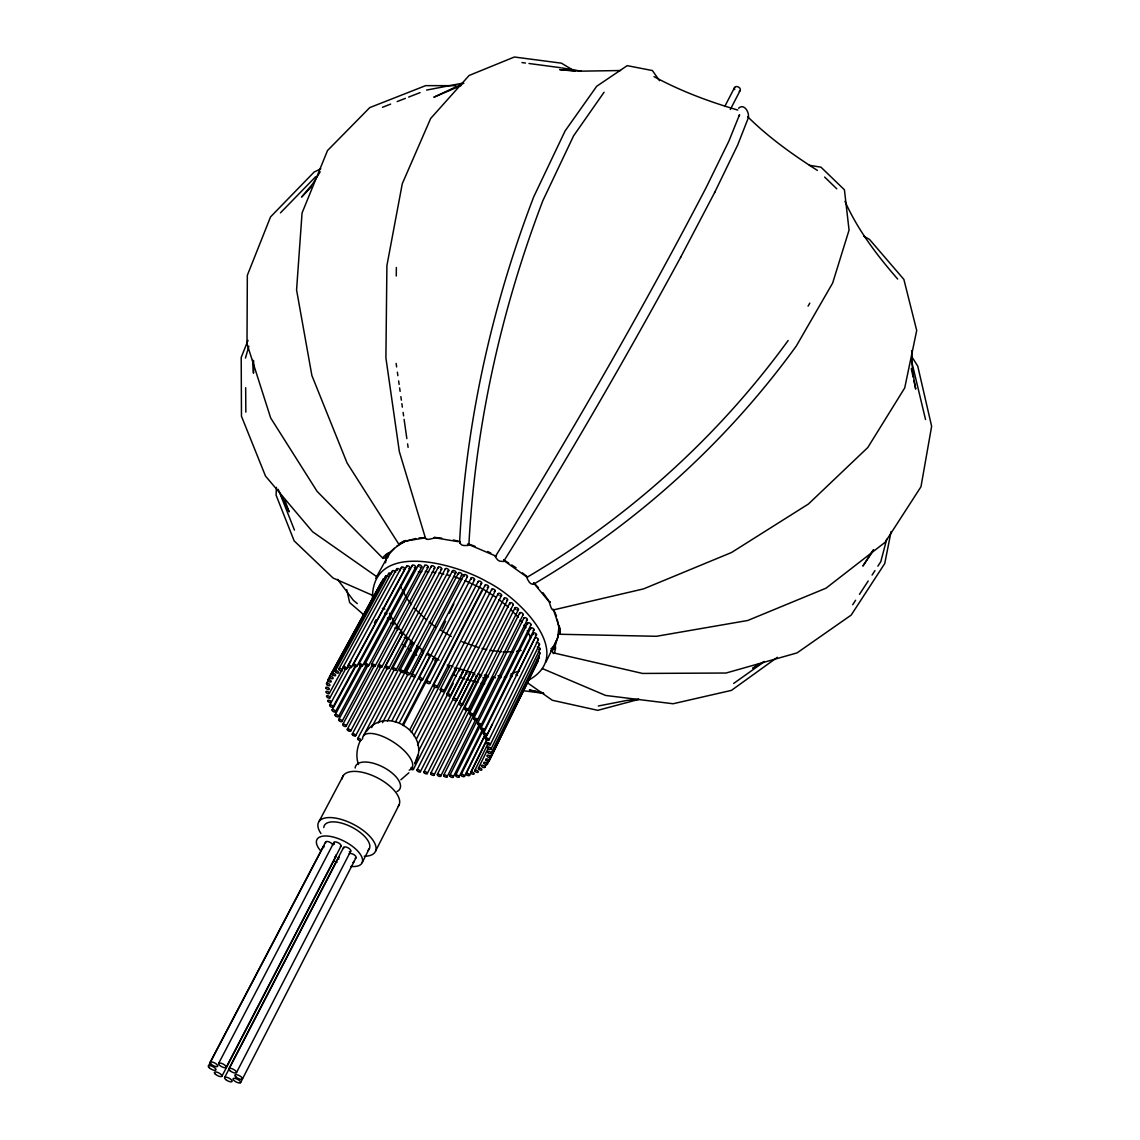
<?xml version="1.0" encoding="UTF-8"?>
<svg xmlns="http://www.w3.org/2000/svg" width="1140" height="1140" viewBox="0 0 1140 1140"><rect width="100%" height="100%" fill="white"/><g stroke="black" fill="none" stroke-linecap="round" stroke-linejoin="round"><path stroke-width="1.5" d="M573.192 70.224L561.436 63.17L514.354 57.014L469.096 75.482L430.649 118.489L402.278 183.725L386.902 265.649L385.904 357.889L399.356 451.697L425.619 538.707L426.873 539.277M396.278 276.008L396.364 267.472M253.65 360.753L253.479 373.179L252.767 360.097M659.504 80.655L652.408 70.552L627.214 65.65L596.719 86.255L565.126 130.886L533.705 196.878C491.311 307.472 465.619 424.451 459.577 542.797L461.558 544.834A5.586 2.579 7.7 0 0 463.909 545.533L467.685 545.476A3.605 1.667 7.7 0 0 468.896 544.222L468.825 543.965M276.421 487.364L276.094 495.188L294.163 540.887L333.051 578.009L373.35 595.678M415.901 760.38L414.647 763.828C432.659 734.274 386.332 703.708 366.239 731.709M468.896 544.478C475.223 426.845 500.845 310.607 542.882 200.612L573.62 135.788L604.072 92.24M526.794 681.122C578.408 655.044 517.831 596.761 487.464 582.041C457.696 564.286 372.153 539.192 372.466 598.016M385.534 562.804L386.531 554.909L402.007 542.312M911.744 356.635L917.743 366.111L931.636 426.289L920.977 486.751L885.082 542.327L826.044 588.169L747.726 620.488L656.426 636.291L559.968 634.268L559.312 625.988M434.54 537.197L434.397 537.553A3.548 1.083 -11.7 0 1 433.228 538.351L428.953 539.32A5.543 1.696 -11.8 0 1 426.873 539.277M739.261 115.767L739.547 114.684L728.845 141.189L706.016 187.829C640.609 313.329 569.843 436.007 495.458 556.391M891.095 531.539L884.74 563.545L851.167 615.101L797.06 652.892L726.038 673.028L642.547 673.441L552.715 652.707A3.491 1.097 -84.4 0 1 552.544 649.914L556.306 640.751M886.692 539.263L880.778 561.721L877.871 566.167M245.456 358.06L248.834 346.232M387.685 557.716L388.797 554.624L394.298 548.297M416.185 759.568L417.796 755.15M360.382 740.573C356.763 748.011 355.694 756.604 358.473 764.513M248.021 340.361L241.21 357.433L241.466 416.271L265.506 476.078L312.631 531.796L377.383 577.125M441.964 629.095L445.655 621.186M449.359 613.263L453.805 603.758M714.552 192.717L737.68 144.994L748.154 118.275C750.035 113.102 744.292 102.842 738.592 108.2M545.889 662.183L557.759 637.83L558.856 627.499L557.189 619.276M491.026 748.98L540.118 648.959M491.055 753.284L540.018 653.391M484.856 767.291A1.924 0.926 26.4 0 0 482.776 765.268A1.924 0.926 26.4 0 0 481.864 766.607A1.924 0.926 26.4 0 0 484.856 767.291L487.949 760.993M522.69 690.071L524.229 686.921M490.414 757.302A1.938 0.941 26.4 0 0 488.305 755.264A1.938 0.941 26.4 0 0 487.407 756.632A1.938 0.941 26.4 0 0 490.414 757.302L539.277 657.566M487.364 764.227L536.057 664.791M489.245 760.822L538.023 661.214M488.946 739.946L538.322 639.74M474.81 770.412L488.162 743.308M478.373 768.26L488.59 747.484M490.271 744.677A1.952 0.955 26.4 0 0 488.134 742.61A1.952 0.955 26.4 0 0 487.236 744.007A1.952 0.955 26.4 0 0 490.271 744.677L539.476 644.556M464.493 776.354L484.885 735.101M466.089 773.761L484.942 735.628M486.98 735.058L536.513 634.752M485.426 738.278L492.48 723.971M516.819 674.68L534.888 638.115A1.895 0.997 26.4 0 1 537.61 638.372A1.895 0.997 26.4 0 1 537.553 640.153M470.749 772.179L487.236 738.748M469.566 775.271L487.592 738.706M455.672 775.214L480.852 724.555M481.08 725.168L530.984 624.763M480.809 728.446L530.627 628.14M458.993 777.01A1.895 0.898 26.6 0 0 456.955 775.015A1.895 0.898 26.6 0 0 456.057 776.312A1.895 0.898 26.6 0 0 458.993 777.01L482.562 729.5M461.073 774.701L483.089 730.284M484.286 730.27A1.966 0.969 26.5 0 0 482.12 728.175A1.966 0.969 26.5 0 0 481.237 729.614A1.966 0.969 26.5 0 0 484.286 730.27L533.99 629.907M483.389 733.533L533.021 633.298M449.801 775.514L527.25 619.818M477.518 723.487L527.521 623.138M453.25 777.038L479.213 724.855M440.653 776.226A1.881 0.898 26.8 0 0 438.615 774.245A1.881 0.898 26.8 0 0 437.732 775.514A1.881 0.898 26.8 0 0 440.653 776.226L471.447 714.794M472.815 715.122A1.981 0.983 26.8 0 0 470.606 713.013A1.981 0.983 26.8 0 0 469.751 714.481A1.981 0.983 26.8 0 0 472.815 715.122L523.118 614.674M443.702 775.186L492.651 677.388M473.77 718.286L523.958 617.894M447.094 776.839L475.451 720.038M434.098 774.986L467.329 708.938M467.913 710.035L518.443 609.587M437.347 774.431L486.395 676.804M469.309 713.298L519.712 612.893M427.272 773.576L476.477 676.22M462.427 705.247A1.981 0.983 26.9 0 0 460.418 703.095A1.981 0.983 26.9 0 0 459.306 704.449A1.981 0.983 26.9 0 0 462.427 705.247L513.157 604.827M430.664 773.476L479.826 676.02M464.336 708.353L514.966 607.962M456.613 700.373A1.981 0.983 27 0 0 454.39 698.25A1.981 0.983 27 0 0 453.563 699.76A1.981 0.983 27 0 0 456.613 700.373L507.571 599.996M423.909 771.908L473.2 674.609A1.824 0.926 26.9 0 1 474.782 674.381M459.007 703.28L509.851 602.903M375.587 851.067L399.157 804.74M453.093 698.549L504.165 598.215M417.041 769.942L466.459 672.799M420.318 771.752A1.881 0.884 27 0 0 418.295 769.756A1.881 0.884 27 0 0 417.411 771.039A1.881 0.884 27 0 0 420.318 771.752L469.666 674.552M446.809 694.004L498.095 593.726M418.793 750.619L453.178 683.345M362.235 862.51L369.474 848.345M450.4 695.671L501.586 595.337M413.407 769.343L462.897 672.286M416.656 738.563L441.536 690.128M240.569 1082.63A4.247 1.511 27.3 0 0 235.667 1078.554A4.247 1.511 27.3 0 0 234.242 1080.748A4.247 1.511 27.3 0 0 240.569 1082.63L356.036 857.679M443.731 691.41A1.981 0.997 27.2 0 0 441.693 689.244A1.981 0.997 27.2 0 0 440.624 690.612A1.981 0.997 27.2 0 0 443.731 691.41L495.13 591.161M417.582 744.919L456.029 669.878M411.383 732.45L434.739 687.192M236.507 1072.583L350.735 851.124M436.905 687.178A1.981 0.997 27.3 0 0 434.654 685.04A1.981 0.997 27.3 0 0 433.856 686.565A1.981 0.997 27.3 0 0 436.905 687.178L488.519 587M413.834 735.799L449.189 667.114M440.297 689.443L491.796 589.238M429.837 683.216L481.664 583.139M410.072 729.244L481.964 590.121M730.327 109.511L740.131 90.544M433.371 685.354L485.099 585.233M402.762 724.27L435.95 660.402M403.247 725.596L478.173 581.543M724.755 106.476L734.587 87.523M226.162 1067.425A4.275 1.525 27.5 0 0 221.345 1063.292A4.275 1.525 27.5 0 0 219.749 1065.43A4.275 1.525 27.5 0 0 226.162 1067.425L340.974 846.293M221.944 1076.174L336.015 856.411M228.884 1068.75L343.539 847.519M224.637 1077.485L338.566 857.622M503.823 561.08C565.896 461.757 624.563 360.34 680.552 257.469L680.708 257.184M395.409 722.09L429.538 656.711M419.05 677.844L471.191 577.937M218.681 1063.335L333.935 842.403M399.442 722.618L421.344 680.566M422.484 679.811A1.981 0.997 27.5 0 0 420.418 677.644A1.981 0.997 27.5 0 0 419.392 679.041A1.981 0.997 27.5 0 0 422.484 679.811L474.525 579.861M387.557 721.007L423.453 652.565A1.824 0.926 27.7 0 0 422.826 651.396A1.824 0.926 27.7 0 0 421.173 650.655M210.159 1062.281L325.613 841.976M208.421 1066.028L323.546 846.308M392.16 720.295L467.4 576.697M406.011 672.7L458.48 573.035M382.541 722.603L407.892 674.395M409.602 674.339L461.971 574.617M411.626 674.723L463.966 574.945M680.552 257.469L714.766 192.304M399.941 670.306L452.566 570.755M371.626 727.577L401.166 671.631M403.346 672.329A1.981 0.983 27.8 0 0 401.337 670.135A1.981 0.983 27.8 0 0 400.24 671.489A1.981 0.983 27.8 0 0 403.346 672.329L455.857 572.722M378.238 723.031L417.568 648.404M357.704 738.577L393.97 670.235M396.05 670.064A1.981 0.983 27.9 0 0 393.841 667.926A1.981 0.983 27.9 0 0 393.029 669.422A1.981 0.983 27.9 0 0 396.05 670.064L448.747 570.627M363.461 735.756L411.982 644.057M319.072 821.427L343.382 775.471M352.26 734.117L387.828 667.327M388.882 668.24L441.722 568.96M355.666 735.656L406.866 639.312M392.559 668.211L445.341 568.817M347.301 729.315L381.344 665.646M381.772 667.085A1.981 0.983 28 0 0 379.748 664.905A1.981 0.983 28 0 0 378.694 666.259A1.981 0.983 28 0 0 381.772 667.085L434.739 567.976M350.664 731.011L402.064 634.681A1.838 0.926 28 0 0 401.394 633.384A1.838 0.926 28 0 0 399.527 632.657M385.32 666.544L438.245 567.307M342.798 724.442L374.476 665.418M375.046 666.159L428.127 567.221M378.366 665.09L431.447 566.024M346.076 726.28A1.881 0.898 28 0 0 344.052 724.256A1.881 0.898 28 0 0 343.183 725.553A1.881 0.898 28 0 0 346.076 726.28L378.537 665.689M338.509 716.519L366.182 665.204M338.666 719.739L368.078 665.147M368.591 665.689L421.772 566.922M371.555 664.307L424.736 565.426M341.971 721.506A1.895 0.898 28.1 0 0 340.133 719.44A1.895 0.898 28.1 0 0 339.022 720.594A1.895 0.898 28.1 0 0 341.971 721.506L372.153 665.332M359 663.922L412.367 565.397M335.459 711.759A1.895 0.898 28.2 0 0 333.421 709.707A1.895 0.898 28.2 0 0 332.538 711.018A1.895 0.898 28.2 0 0 335.459 711.759L360.696 665.09M335.132 714.794L362.021 665.062M362.392 665.903A1.966 0.969 28.2 0 0 360.354 663.736A1.966 0.969 28.2 0 0 359.342 665.105A1.966 0.969 28.2 0 0 362.392 665.903L415.644 567.335M365.042 664.007L418.323 565.298M329.645 705.275L349.823 667.997M374.39 622.811L376.086 619.69M351.476 667.242L404.828 569.031M353.243 664.52L406.666 566.181M332.951 707.071A1.895 0.912 28.3 0 0 331.113 704.99A1.895 0.912 28.3 0 0 329.987 706.145A1.895 0.912 28.3 0 0 332.951 707.071L355.024 666.373M332.153 709.892L355.766 666.359M356.72 666.359L410.03 567.962M343.254 666.843L396.72 568.874M329.218 693.533A1.91 0.926 28.4 0 0 327.365 691.424A1.91 0.926 28.4 0 0 326.225 692.607A1.91 0.926 28.4 0 0 329.218 693.533L343.81 666.786M329.902 697.822A1.91 0.912 28.4 0 0 327.85 695.742A1.91 0.912 28.4 0 0 326.966 697.067A1.91 0.912 28.4 0 0 329.902 697.822L346.033 668.183M347.957 665.589L401.408 567.435M346.631 668.809A1.952 0.955 28.4 0 0 344.579 666.658A1.952 0.955 28.4 0 0 343.61 668.011A1.952 0.955 28.4 0 0 346.631 668.809L350.863 661.029M326.553 683.53L329.93 677.36M331.612 674.282L339.207 660.43M340.903 657.353L352.716 635.792M354.397 632.7L358.615 625.005M360.311 621.927L365.37 612.693M367.051 609.601L372.125 600.367M373.806 597.289L378.024 589.594M332.196 673.569L385.605 576.099M335.245 671.09L388.683 573.463M338.965 668.767L392.431 570.955M327.75 680.039L381.002 582.896M329.66 676.633L382.997 579.334M375.744 578.322L388.797 554.624M405.37 540.659C409.459 539.462 395.224 546.231 400.268 543.11M808.06 306.133L809.813 303.126M320.183 171.784L312.716 183.825L301.601 197.063L311.234 187.031M873.354 549.808L862.88 566.081L873.696 549.908M852.706 604.713L855.598 600.267M859.475 594.339L868.196 580.987M872.072 575.059L874.964 570.613M777.352 657.324L731.424 690.384L673.084 703.75L605.654 695.457L542.469 668.624M788.153 340.49C718.628 436.193 629.308 516.919 527.464 577.025A3.591 1.525 53.5 0 0 527.264 578.849L529.274 582.155A5.572 2.365 53.5 0 0 531.012 583.737L533.306 584.336C636.163 523.944 726.337 442.534 796.361 345.933L832.642 283.076L849.058 230.095L844.427 189.796L820.971 167.181L809.329 165.272M408.904 772.763L400.853 779.789M280.44 212.867L315.637 176.728M550.891 648.931L553.385 646.622A5.401 1.696 -84.4 0 1 554.197 645.511L555.308 646.266A3.477 1.097 -84.3 0 1 555.522 648.532L554.624 652.422A5.415 1.71 -84.5 0 1 553.826 653.491L553.442 653.591M758.399 664.193L752.756 668.297L764.256 661.457M733.661 683.444L763.857 661.984M550.007 601.635L549.665 601.849A3.562 0.855 71.5 0 0 549.694 603.559L551.105 607.706A5.529 1.311 71.5 0 0 552.088 609.359L553.256 609.572A3.548 0.841 71.5 0 0 553.27 609.287M396.777 546.231L405.014 541.414L415.801 538.507M550.734 650.855L554.382 648.731L559.982 629.237L553.442 609.686M400.696 542.882L402.121 542.141M463.852 83.177L433.841 97.228L461.101 85.543M320.796 168.82L314.113 172.069L270.536 216.913L247.337 275.281L246.995 343.81L270.679 417.967L317.077 491.34L382.969 558.372L384.123 558.187A3.491 0.784 -37.9 0 0 386.147 556.918L388.712 554.496A5.429 1.226 -37.9 0 0 389.367 553.37L388.455 553A3.506 0.784 -37.8 0 0 386.104 554.396L383.539 556.819A5.429 1.226 -37.8 0 0 382.869 557.959L382.969 558.372M519.455 670.776L510.72 674.096M403.118 541.671L404.543 541.001M382.484 107.288L390.649 104.096M397.19 101.546L405.37 98.368M408.633 97.085L420.076 92.625M638.913 699.347L597.802 710.334L552.344 700.274L527.364 682.718M496.456 555.75L496.114 555.836A3.591 1.81 31 0 0 495.373 556.976L497.695 559.94A5.586 2.821 31 0 0 499.933 561.193L503.453 561.493A3.591 1.81 31 0 0 503.823 560.139L503.68 559.797M553 610.014L643.573 588.881L731.51 552.515L808.46 503.994L867.797 447.521L904.732 387.899L916.702 330.472L903.863 279.386L869.521 239.443L863.735 236.151M462.826 83.135L426.617 90.074M516.605 651.339L521.137 650.384M598.315 706.002L627.057 700.388L638.557 699.333M403.047 541.443L425.106 537.88M418.964 537.98L425.434 537.581M418.28 571.838L421.786 571.653M502.982 651.98L513.37 651.709M620.516 70.538L582.041 71.136L559.669 69.583L575.144 71.179M497.952 675.735L501.429 675.664M455.729 85.671L425.647 85.642L369.773 107.588L327.508 150.551L302.057 212.981L296.571 289.945L311.89 375.545L347.059 462.94L398.743 544.094M435.152 537.481L441.65 538.123M425.291 571.453L428.726 571.824M432.146 572.195L435.58 572.551M521.992 690.541L543.808 693.362M489.758 650.356L501.329 651.781M477.717 674.168L481.051 674.595M484.372 675.023L487.692 675.45M481.166 683.173L484.671 683.63M521.992 62.572L525.483 63.042M528.974 63.498L560.41 67.673M581.286 71.193L561.692 67.901M433.941 537.624L457.895 541.614M543.295 692.849L529.388 690.014L541.657 692.906M453.321 539.99L460.232 541.6M439 572.921L443.859 574.09M447.094 574.859L450.328 575.643M478.971 647.677L461.914 641.706M482.049 648.446L486.666 649.586M474.625 673.384L455.986 667.712M466.346 679.397L477.874 682.333M737.794 110.053C708.866 101.602 680.566 91.029 654.018 76.622M470.193 544.549L474.981 546.288M453.563 576.413L461.786 579.433M465.077 580.63L482.833 588.952L496.328 597.474M449.73 665.375L452.851 666.544M453.065 674.609L456.385 675.863M459.719 677.103L464.707 678.97M467.514 544.022L495.829 556.078M487.635 551.489L490.742 553.014M451.312 636.491L439.784 629.651M439.057 660.117L427.443 653.249M504.45 560.367L508.796 563.132M511.703 564.97L516.049 567.734M817.38 170.401C792.599 154.527 768.545 137.413 747.598 116.622M503.766 560.51L527.107 577.196M402.99 644.599L405.726 646.722M408.476 648.86L411.212 650.997M413.948 653.12L416.684 655.258M414.162 643.544C404.045 635.222 394.996 625.19 389.438 613.22M416.727 645.539L423.154 650.555M426.602 619.975L414.333 608.276M429.153 621.984L435.523 626.986M498.992 599.597L508.326 607.036M522.49 572.907L527.635 577.039M357.305 603.587L353.371 600.31L337.54 579.376M364.828 615.7L349.638 602.561L346.76 589.622M824.633 177.056L836.789 188.812M510.535 609.316L518.301 617.267M533.734 582.768L538.422 587.642M535.016 584.763L549.722 602.462M897.679 279.043C877.031 255.374 857.893 230.166 844.968 201.353M411.469 604.514L406.681 598.229L402.192 589.636M520.196 619.875L522.106 622.483M524.001 625.091L525.911 627.712M542.939 592.686L549.851 602.376M278.089 489.288L289.161 511.846L284.886 500.375M527.307 630.634L530.812 637.958M553.684 609.872L556.519 615.985M280.298 494.404L294.448 530.072M911.544 360.967L925.523 419.492M400.568 584.991L401.451 588.197M559.954 634.253L559.255 626.416M911.302 368.662L913.14 377.169M913.881 380.575L915.705 389.082L912.385 370.058L911.729 350.564M396.136 363.432L396.635 366.923M397.376 372.167L397.874 375.673M398.63 380.917L399.128 384.408M399.627 387.914L400.126 391.405M400.867 396.649L401.366 400.154M401.864 403.646L402.363 407.137M403.104 412.381L403.603 415.886M404.101 419.378L406.852 438.615M407.593 443.859L408.091 447.365M245.67 387.714L245.841 412.139M409.203 770.17A28.856 11.486 33.2 0 0 411.797 768.303A29.326 11.671 33.2 0 0 394.198 742.596A28.856 11.486 33.2 0 0 363.304 736.127A29.326 11.671 33.2 0 0 362.506 739.19M323.788 827.54A25.308 11.186 27.4 0 1 352.189 827.341A25.308 11.186 27.4 0 1 367.736 850.582M320.269 850.369A25.408 11.101 27.4 0 1 327.109 836.019A25.408 11.101 27.4 0 1 359.314 852.905A25.408 11.101 27.4 0 1 350.878 866.414M336.984 862.381A25.408 11.101 27.4 0 1 334.148 860.999M355.124 768.018A24.881 11.557 27.4 0 1 384.736 767.99A24.881 11.557 27.4 0 1 396.962 791.559M342.157 778.919A31.535 14.492 27.4 0 1 376.1 777.167A31.535 14.492 27.4 0 1 398.259 806.322M320.953 833.511A31.949 14.122 27.4 0 1 332.481 817.694A31.949 14.122 27.4 0 1 371.341 838.071A31.949 14.122 27.4 0 1 364.259 856.226M323.774 847.576A4.004 1.738 27.5 0 1 324.358 845.78M338.822 859.133A3.99 1.738 27.4 0 1 339.179 857.237M325.627 842.944A4.018 1.753 27.5 0 1 328.676 841.762A4.018 1.753 27.5 0 1 332.809 845.324M353.956 861.27A4.004 1.738 27.3 0 1 352.987 862.439M335.73 855.128A3.99 1.738 27.5 0 1 334.59 857.024M349.211 853.675A4.018 1.753 27.3 0 1 354.526 855.071A4.018 1.753 27.3 0 1 355.195 858.206M343.653 848.531A4.018 1.767 27.4 0 1 345.648 846.963A4.018 1.767 27.4 0 1 350.308 849.614A4.018 1.767 27.4 0 1 349.282 851.737M334.433 844.241A4.018 1.767 27.5 0 1 335.089 841.919A4.018 1.767 27.5 0 1 339.991 843.956A4.018 1.767 27.5 0 1 340.347 846.692M734.73 89.59A3.164 2.28 27.4 0 1 735.785 86.654A3.164 2.28 27.4 0 1 739.803 88.179A3.164 2.28 27.4 0 1 739.247 91.314M459.577 542.797A3.591 1.653 7.8 0 1 460.09 542.113M533.606 582.939A3.591 1.525 53.5 0 1 533.306 584.336M390.892 623.053A1.838 0.941 28.2 0 1 392.659 623.338A1.838 0.941 28.2 0 1 393.884 624.663M382.427 608.432A1.853 0.955 28.4 0 1 384.793 609.13M387.372 618.25A1.838 0.941 28.2 0 1 389.011 618.308A1.838 0.941 28.2 0 1 390.464 619.562M384.607 613.306A1.838 0.941 28.3 0 1 386.945 613.861M394.953 627.869A1.838 0.941 28.1 0 1 396.991 628.51A1.838 0.941 28.1 0 1 397.675 629.95M510.236 676.034A1.853 0.955 26.5 0 1 512.288 676.533M432.915 659.604A1.824 0.926 27.5 0 1 433.57 658.407A1.824 0.926 27.5 0 1 435.879 659.761A1.824 0.926 27.5 0 1 434.825 660.716M483.047 677.702A1.824 0.926 26.8 0 1 482.819 677.844M480.453 677.189A1.824 0.926 26.8 0 1 479.94 675.806A1.824 0.926 26.8 0 1 481.736 675.835M498.665 677.545A1.838 0.941 26.6 0 1 501.016 677.573M454.333 668.04A1.824 0.926 27.2 0 1 456 669.351A1.824 0.926 27.2 0 1 455.288 670.235M530.741 629.009A1.91 1.012 26.5 0 1 531.482 627.784A1.91 1.012 26.5 0 1 533.876 629.038A1.91 1.012 26.5 0 1 533.135 630.263M504.564 677.873A1.838 0.941 26.5 0 1 504.422 677.573M504.464 677.06A1.838 0.941 26.5 0 1 506.616 677.146M538.251 651.496A1.881 0.983 26.3 0 1 539.79 652.507A1.881 0.983 26.3 0 1 539.861 653.605M498.679 594.98A1.924 1.026 27.1 0 1 498.836 593.27A1.924 1.026 27.1 0 1 501.514 594.738A1.924 1.026 27.1 0 1 499.961 595.693M515.522 609.202A1.924 1.026 26.8 0 1 515.722 607.52A1.924 1.026 26.8 0 1 518.386 608.988A1.924 1.026 26.8 0 1 516.805 609.914M491.839 590.107A1.924 1.04 27.2 0 1 492.736 588.924A1.924 1.04 27.2 0 1 495.088 590.278A1.924 1.04 27.2 0 1 494.19 591.461M486.495 677.616A1.838 0.941 26.7 0 1 486.723 676.576A1.838 0.941 26.7 0 1 488.533 676.904M538.565 656.099A1.881 0.983 26.2 0 1 538.778 657.851M537.325 647.036A1.895 0.997 26.3 0 1 540.004 648.375A1.895 0.997 26.3 0 1 538.593 649.373M504.578 599.441A1.924 1.026 27 0 1 504.749 597.859A1.924 1.026 27 0 1 507.343 598.985A1.924 1.026 27 0 1 506.73 600.367M478.244 582.155A1.924 1.04 27.4 0 1 479.313 581.072A1.924 1.04 27.4 0 1 481.593 582.54A1.924 1.04 27.4 0 1 480.51 583.609M485.084 585.817A1.924 1.04 27.3 0 1 486.367 584.877A1.924 1.04 27.3 0 1 488.533 586.416A1.924 1.04 27.3 0 1 487.25 587.356M411.027 767.448A1.881 0.884 27.1 0 1 413.136 768.602A1.881 0.884 27.1 0 1 412.865 769.728A1.881 0.884 27.1 0 1 410.657 768.959M462.27 671.132A1.824 0.926 27.1 0 1 462.242 672.714M459.577 670.819A1.824 0.926 27.1 0 1 459.919 670.462M537.368 660.003A1.881 0.983 26.2 0 1 537.667 661.599M458.779 573.976A1.924 1.026 27.7 0 1 459.206 572.551A1.924 1.026 27.7 0 1 461.672 573.677A1.924 1.026 27.7 0 1 461.258 575.101M360.81 740.573A1.881 0.884 27.8 0 1 358.003 739.575A1.881 0.884 27.8 0 1 358.815 738.364A1.881 0.884 27.8 0 1 361.067 740.188M410.03 642.034A1.824 0.926 27.8 0 1 411.968 643.388A1.824 0.926 27.8 0 1 411.155 644.342M493.136 678.528A1.838 0.941 26.7 0 1 493.064 677.06A1.838 0.941 26.7 0 1 495.458 677.858M510.122 604.1A1.924 1.026 26.9 0 1 510.392 602.618A1.924 1.026 26.9 0 1 512.886 603.644A1.924 1.026 26.9 0 1 512.615 605.112M416.713 646.978A1.824 0.926 27.8 0 1 417.611 648.161A1.824 0.926 27.8 0 1 416.827 648.76M533.691 634.538A1.91 1.012 26.4 0 1 533.577 632.828A1.91 1.012 26.4 0 1 536.256 633.94A1.91 1.012 26.4 0 1 535.444 635.265M515.85 674.795A1.853 0.955 26.4 0 1 517.546 675.521M527.763 624.05A1.91 1.012 26.5 0 1 528.162 622.725A1.91 1.012 26.5 0 1 530.542 623.637A1.91 1.012 26.5 0 1 530.556 625.133M519.854 613.79A1.924 1.026 26.7 0 1 520.439 612.536A1.924 1.026 26.7 0 1 522.804 613.562A1.924 1.026 26.7 0 1 522.633 615.001M471.49 579.149A1.924 1.04 27.5 0 1 471.832 577.624A1.924 1.04 27.5 0 1 474.397 578.864A1.924 1.04 27.5 0 1 473.599 580.174M535.843 663.922A1.867 0.969 26.3 0 1 535.287 665.176M536.327 642.604A1.895 0.997 26.3 0 1 539.106 643.388A1.895 0.997 26.3 0 1 538.622 644.898M404.187 637.388A1.824 0.926 27.9 0 1 406.396 638.286A1.824 0.926 27.9 0 1 406.524 639.683M447.251 665.119A1.824 0.926 27.3 0 1 449.089 666.302A1.824 0.926 27.3 0 1 448.718 667.37M426.36 654.944A1.824 0.926 27.6 0 1 428.668 655.172A1.824 0.926 27.6 0 1 429.353 656.882M476.264 675.393A1.824 0.926 26.9 0 1 476.064 676.533M473.684 675.749A1.824 0.926 26.9 0 1 473.257 674.51M464.436 576.184A1.924 1.04 27.6 0 1 464.422 574.603A1.924 1.04 27.6 0 1 466.93 575.458A1.924 1.04 27.6 0 1 466.944 577.054M468.982 673.156A1.824 0.926 27 0 1 469.181 674.823M466.816 673.911A1.824 0.926 27 0 1 466.944 672.529M523.859 618.422A1.91 1.026 26.6 0 1 525.212 617.652A1.91 1.026 26.6 0 1 527.293 619.077A1.91 1.026 26.6 0 1 526.295 620.103M438.515 568.247A1.924 1.026 28 0 1 439.128 566.851A1.924 1.026 28 0 1 441.593 568.247A1.924 1.026 28 0 1 440.553 569.387M431.49 566.894A1.924 1.026 28.1 0 1 432.374 565.725A1.924 1.026 28.1 0 1 434.696 567.107A1.924 1.026 28.1 0 1 433.813 568.276M412.281 565.939A1.91 1.012 28.3 0 1 413.706 565.169A1.91 1.012 28.3 0 1 415.73 566.794A1.91 1.012 28.3 0 1 414.305 567.563M397.376 570.37A1.895 0.997 28.5 0 1 396.848 568.732A1.895 0.997 28.5 0 1 399.071 569.088A1.895 0.997 28.5 0 1 399.998 570.784M392.616 571.853A1.895 0.997 28.5 0 1 393.414 570.584A1.895 0.997 28.5 0 1 395.765 572.152M381.316 583.794A1.881 0.983 28.6 0 1 381.116 582.668A1.881 0.983 28.6 0 1 382.499 582.54M385.933 577.282A1.881 0.983 28.6 0 1 385.947 575.857A1.881 0.983 28.6 0 1 388.199 576.498M379.72 586.501A1.867 0.969 28.6 0 1 380.204 586.231M409.588 568.29A1.91 1.012 28.4 0 1 408.804 568.304M406.838 567.093A1.91 1.012 28.4 0 1 407.222 565.825A1.91 1.012 28.4 0 1 409.459 566.623A1.91 1.012 28.4 0 1 409.858 568.162M389.296 574.702A1.895 0.997 28.5 0 1 389.053 573.078A1.895 0.997 28.5 0 1 391.476 573.805M401.707 568.361A1.895 1.012 28.4 0 1 402.377 566.965A1.895 1.012 28.4 0 1 404.8 568.547A1.895 1.012 28.4 0 1 403.289 569.387M445.327 569.387A1.924 1.026 27.9 0 1 446.624 568.49A1.924 1.026 27.9 0 1 448.761 570.057A1.924 1.026 27.9 0 1 447.464 570.955M418.922 566.552A1.91 1.012 28.3 0 1 419.05 564.841A1.91 1.012 28.3 0 1 421.7 566.324A1.91 1.012 28.3 0 1 420.19 567.278M383.482 580.545A1.881 0.983 28.6 0 1 383.069 579.22A1.881 0.983 28.6 0 1 384.622 579.106M453.164 572.28A1.924 1.026 27.8 0 1 453.107 570.485A1.924 1.026 27.8 0 1 455.843 571.867A1.924 1.026 27.8 0 1 454.475 572.95M424.736 565.996A1.91 1.026 28.2 0 1 425.99 565.084A1.91 1.026 28.2 0 1 428.127 566.651A1.91 1.026 28.2 0 1 426.873 567.563M209.375 1067.867A4.247 1.496 27.5 0 0 215.845 1070.075A4.247 1.496 27.5 0 0 211.342 1065.971A4.247 1.496 27.5 0 0 209.375 1067.867M225.691 1079.537A4.232 1.496 27.4 0 0 232.047 1081.532A4.232 1.496 27.4 0 0 227.287 1077.443A4.232 1.496 27.4 0 0 225.691 1079.537M211.356 1064.404A4.261 1.511 27.5 0 0 217.683 1066.271A4.261 1.511 27.5 0 0 212.724 1062.152A4.261 1.511 27.5 0 0 211.356 1064.404M215.432 1074.236A4.232 1.496 27.5 0 0 221.844 1076.331A4.232 1.496 27.5 0 0 217.213 1072.241A4.232 1.496 27.5 0 0 215.432 1074.236M236.151 1077.172A4.261 1.511 27.3 0 0 242.435 1078.953A4.261 1.511 27.3 0 0 237.377 1074.849A4.261 1.511 27.3 0 0 236.151 1077.172M229.924 1070.631A4.275 1.525 27.4 0 0 236.408 1072.74A4.275 1.525 27.4 0 0 231.748 1068.622A4.275 1.525 27.4 0 0 229.924 1070.631M335.374 715.635A1.895 0.898 28.2 0 0 338.352 716.704A1.895 0.898 28.2 0 0 336.728 714.638A1.895 0.898 28.2 0 0 335.374 715.635M328.035 701.385A1.91 0.912 28.3 0 0 331.042 702.468A1.91 0.912 28.3 0 0 329.403 700.373A1.91 0.912 28.3 0 0 328.035 701.385M461.315 775.528A1.895 0.912 26.5 0 0 464.336 776.54A1.895 0.912 26.5 0 0 462.697 774.516A1.895 0.912 26.5 0 0 461.315 775.528M431.02 774.317A1.881 0.898 26.9 0 0 433.984 775.2A1.881 0.898 26.9 0 0 432.146 773.191A1.881 0.898 26.9 0 0 431.02 774.317M450.143 776.369A1.895 0.898 26.7 0 0 453.136 777.238A1.895 0.898 26.7 0 0 451.283 775.214A1.895 0.898 26.7 0 0 450.143 776.369M471.134 773.29A1.91 0.912 26.5 0 0 474.098 773.989A1.91 0.912 26.5 0 0 472.031 771.98A1.91 0.912 26.5 0 0 471.134 773.29M487.806 752.471A1.938 0.955 26.4 0 0 490.898 753.483A1.938 0.955 26.4 0 0 489.217 751.388A1.938 0.955 26.4 0 0 487.806 752.471M447.108 694.916A1.981 0.983 27.1 0 0 450.257 695.885A1.981 0.983 27.1 0 0 448.447 693.704A1.981 0.983 27.1 0 0 447.108 694.916M464.621 709.251A1.981 0.983 26.8 0 0 467.771 710.234A1.981 0.983 26.8 0 0 465.989 708.068A1.981 0.983 26.8 0 0 464.621 709.251M485.683 739.148A1.952 0.955 26.4 0 0 488.803 740.145A1.952 0.955 26.4 0 0 487.079 738.036A1.952 0.955 26.4 0 0 485.683 739.148M487.834 748.353A1.952 0.955 26.4 0 0 490.913 749.194A1.952 0.955 26.4 0 0 489.003 747.113A1.952 0.955 26.4 0 0 487.834 748.353M426.559 682.475A1.981 0.997 27.4 0 0 429.695 683.43A1.981 0.997 27.4 0 0 427.856 681.236A1.981 0.997 27.4 0 0 426.559 682.475M347.543 730.142A1.881 0.898 28 0 0 350.507 731.196A1.881 0.898 28 0 0 348.883 729.144A1.881 0.898 28 0 0 347.543 730.142M475.052 771.253A1.91 0.926 26.4 0 0 478.102 772.279A1.91 0.926 26.4 0 0 476.449 770.227A1.91 0.926 26.4 0 0 475.052 771.253M486.068 760.181A1.938 0.941 26.3 0 0 489.131 761.035A1.938 0.941 26.3 0 0 487.236 758.969A1.938 0.941 26.3 0 0 486.068 760.181M406.339 673.626A1.981 0.997 27.7 0 0 409.474 674.567A1.981 0.997 27.7 0 0 407.607 672.372A1.981 0.997 27.7 0 0 406.339 673.626M443.93 775.998A1.895 0.898 26.7 0 0 446.937 777.024A1.895 0.898 26.7 0 0 445.312 775A1.895 0.898 26.7 0 0 443.93 775.998M478.729 769.115A1.924 0.926 26.4 0 0 481.764 769.985A1.924 0.926 26.4 0 0 479.883 767.933A1.924 0.926 26.4 0 0 478.729 769.115M483.773 734.445A1.966 0.969 26.5 0 0 486.866 735.272A1.966 0.969 26.5 0 0 484.913 733.163A1.966 0.969 26.5 0 0 483.773 734.445M466.445 774.616A1.91 0.912 26.5 0 0 469.452 775.485A1.91 0.912 26.5 0 0 467.585 773.447A1.91 0.912 26.5 0 0 466.445 774.616M477.788 724.385A1.966 0.969 26.6 0 0 480.923 725.382A1.966 0.969 26.6 0 0 479.185 723.23A1.966 0.969 26.6 0 0 477.788 724.385M484.13 763.415A1.924 0.926 26.4 0 0 487.207 764.427A1.924 0.926 26.4 0 0 485.54 762.361A1.924 0.926 26.4 0 0 484.13 763.415M352.616 734.972A1.881 0.884 27.9 0 0 355.552 735.87A1.881 0.884 27.9 0 0 353.714 733.832A1.881 0.884 27.9 0 0 352.616 734.972M424.137 772.721A1.881 0.884 27 0 0 427.115 773.747A1.881 0.884 27 0 0 425.505 771.737A1.881 0.884 27 0 0 424.137 772.721M411.839 675.607A1.981 0.997 27.6 0 0 414.989 676.732A1.981 0.997 27.6 0 0 413.364 674.524A1.981 0.997 27.6 0 0 411.839 675.607M474.055 719.44A1.966 0.983 26.7 0 0 477.161 720.252A1.966 0.983 26.7 0 0 475.18 718.115A1.966 0.983 26.7 0 0 474.055 719.44M385.619 667.456A1.981 0.983 27.9 0 0 388.74 668.453A1.981 0.983 27.9 0 0 386.93 666.259A1.981 0.983 27.9 0 0 385.619 667.456M339.179 669.636A1.952 0.955 28.4 0 0 342.257 670.762A1.952 0.955 28.4 0 0 340.632 668.596A1.952 0.955 28.4 0 0 339.179 669.636M328.092 680.936A1.924 0.941 28.5 0 0 331.099 681.877A1.924 0.941 28.5 0 0 329.261 679.739A1.924 0.941 28.5 0 0 328.092 680.936M326.126 688.361A1.924 0.926 28.4 0 0 329.147 689.458A1.924 0.926 28.4 0 0 327.508 687.334A1.924 0.926 28.4 0 0 326.126 688.361M332.567 674.723A1.938 0.941 28.5 0 0 335.559 675.507A1.938 0.941 28.5 0 0 333.507 673.384A1.938 0.941 28.5 0 0 332.567 674.723M326.938 684.67A1.924 0.926 28.5 0 0 329.887 685.439A1.924 0.926 28.5 0 0 327.836 683.33A1.924 0.926 28.5 0 0 326.938 684.67M353.457 665.404A1.966 0.969 28.3 0 0 356.549 666.544A1.966 0.969 28.3 0 0 354.939 664.364A1.966 0.969 28.3 0 0 353.457 665.404M335.573 671.987A1.938 0.955 28.4 0 0 338.623 672.942A1.938 0.955 28.4 0 0 336.77 670.79A1.938 0.955 28.4 0 0 335.573 671.987M348.284 666.487A1.952 0.969 28.4 0 0 351.348 667.456A1.952 0.969 28.4 0 0 349.51 665.29A1.952 0.969 28.4 0 0 348.284 666.487M365.356 664.919A1.966 0.969 28.2 0 0 368.462 665.903A1.966 0.969 28.2 0 0 366.638 663.708A1.966 0.969 28.2 0 0 365.356 664.919M329.887 677.502A1.938 0.941 28.5 0 0 332.923 678.614A1.938 0.941 28.5 0 0 331.298 676.462A1.938 0.941 28.5 0 0 329.887 677.502M371.74 665.19A1.966 0.983 28.1 0 0 374.861 666.344A1.966 0.983 28.1 0 0 373.279 664.15A1.966 0.983 28.1 0 0 371.74 665.19"/></g></svg>
